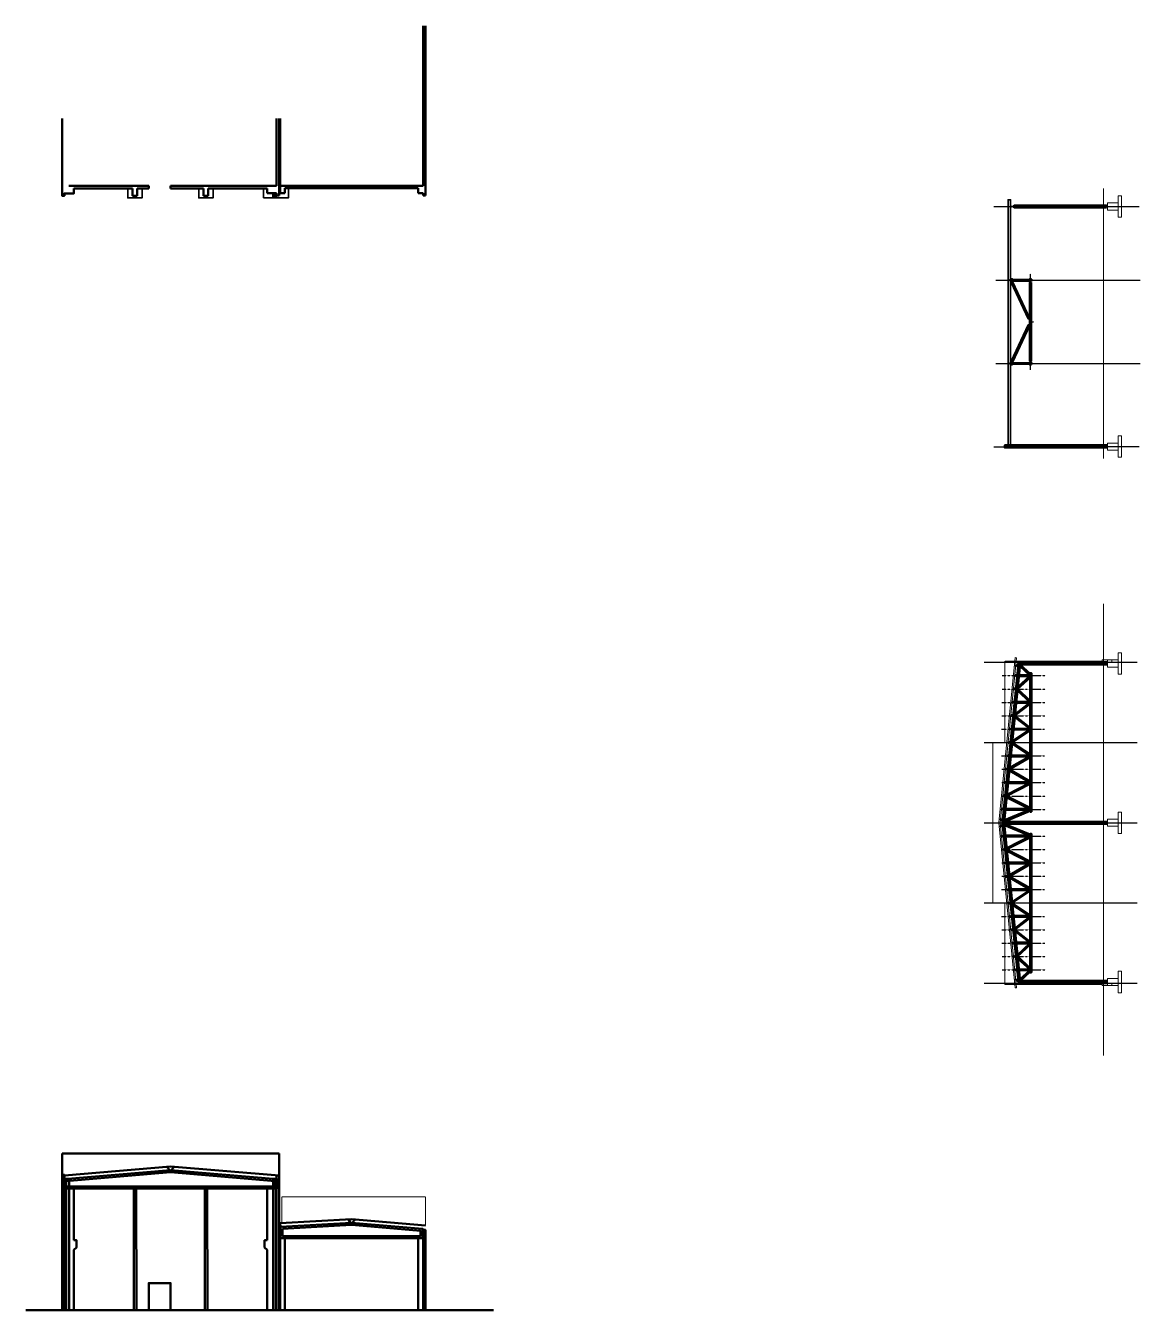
# Model space of a CAD drawing. Header units: millimetres. Extents: x 1117013 to 3394463, y -717780 to -102922.
# Drawn here: x 1117013 to 1210739, y -372197 to -264116 of the extents above; entities that cross this region are included whole.
import ezdxf

# ---------------------------------------------------------------- set-up
doc = ezdxf.new("R2010")
doc.units = ezdxf.units.MM
for name, pattern in [('невидимая', [3.65, 2.5, -1.15]), ('осевая', [18.05, 14.6, -1.15, 1.15, -1.15]), ('ОСЕВАЯ2', [28.575, 19.05, -3.175, 3.175, -3.175])]:
    doc.linetypes.add(name, pattern=pattern)
for name, color, linetype, lineweight in [('!__оси2', 4, 'ОСЕВАЯ2', 25), ('0001-Основная толстая', 7, 'Continuous', 50), ('0002-Основная тонкая 0.35', 8, 'Continuous', 35), ('0003-Основная тонкая 0.13', 9, 'Continuous', 13), ('0004-Осевая', 4, 'осевая', 25), ('0006-Невидимый контур', 8, 'невидимая', 13), ('01-Основная толстая', 7, 'Continuous', 50), ('02-Основная тонкая 0.35', 8, 'Continuous', 35), ('СО_50_фермы', 7, 'Continuous', 50)]:
    doc.layers.add(name, color=color, linetype=linetype, lineweight=lineweight)

# ---------------------------------------------------------------- blocks, each defined once
blk = doc.blocks.new('APF110500')
for p, q in [((-62, 236), (-62, 248)), ((-62, 248), (62, 248)), ((-18, 236), (-62, 236)), ((-62, 0), (-62, 12)), ((-62, 12), (-18, 12)), ((62, 0), (-62, 0)), ((-6, 24), (-6, 224)), ((6, 24), (6, 224)), ((62, 236), (18, 236)), ((18, 12), (62, 12)), ((62, 248), (62, 236)), ((62, 12), (62, 0))]:
    blk.add_line(p, q)
for centre, start, end in [((-18, 224), 0, 90), ((-18, 24), 270, 0), ((18, 224), 90, 180), ((18, 24), 180, 270)]:
    blk.add_arc(centre, 12, start, end)
blk.add_point((0, 124))
blk = doc.blocks.new('CF411500')
for p, q in [((0, 0), (0, 200)), ((0, 200), (76, 200)), ((76, 0), (0, 0)), ((12, 21.5), (12, 178.5)), ((72, 188), (21.5, 188)), ((72, 12), (21.5, 12)), ((76, 200), (76, 192)), ((76, 8), (76, 0))]:
    blk.add_line(p, q)
for centre, radius, start, end in [((21.5, 178.5), 9.5, 90, 180), ((21.5, 21.5), 9.5, 180, 270), ((72, 192), 4, 270, 0), ((72, 8), 4, 0, 90)]:
    blk.add_arc(centre, radius, start, end)
blk = doc.blocks.new('FF835500')
for p, q in [((4, 140), (0, 140)), ((0, 140), (0, 0)), ((0, 0), (90, 0)), ((8, 20), (8, 136)), ((86, 8), (20, 8)), ((90, 4), (90, 0))]:
    blk.add_line(p, q)
for centre, radius, start, end in [((4, 136), 4, 0, 90), ((20, 20), 12, 180, 270), ((86, 4), 4, 0, 90)]:
    blk.add_arc(centre, radius, start, end)

msp = doc.modelspace()

# ---------------------------------------------------------------- linework, layer by layer
at = {"layer": '!__оси2'}
for points in [[(1199131.8888, -318800.8916), (1202744.9401, -318800.8916)], [(1199131.8888, -319925.8916), (1202744.9401, -319925.8916)], [(1199103.1953, -321050.8916), (1202716.2466, -321050.8916)], [(1199103.1953, -322175.8916), (1202716.2466, -322175.8916)], [(1199074.5017, -323300.8916), (1202687.553, -323300.8916)], [(1199074.5017, -325550.8916), (1202687.553, -325550.8916)], [(1199103.1953, -326675.8916), (1202716.2466, -326675.8916)], [(1199103.1953, -327800.8916), (1202716.2466, -327800.8916)], [(1199131.8888, -328925.8916), (1202744.9401, -328925.8916)], [(1199131.8888, -330050.8916), (1202744.9401, -330050.8916)], [(1199131.8888, -332300.8916), (1202744.9401, -332300.8916)], [(1199131.8888, -333425.8916), (1202744.9401, -333425.8916)], [(1199103.1953, -334550.8916), (1202716.2466, -334550.8916)], [(1199103.1953, -335675.8916), (1202716.2466, -335675.8916)], [(1199074.5017, -336800.8916), (1202687.553, -336800.8916)], [(1199074.5017, -339050.8916), (1202687.553, -339050.8916)], [(1199103.1953, -340175.8916), (1202716.2466, -340175.8916)], [(1199103.1953, -341300.8916), (1202716.2466, -341300.8916)], [(1199131.8888, -342425.8916), (1202744.9401, -342425.8916)], [(1199131.8888, -343550.8916), (1202744.9401, -343550.8916)]]:
    msp.add_lwpolyline(points, dxfattribs=at)
at = {"layer": '0001-Основная толстая'}
for p, q in [((1150423.2357, -277586.1778), (1150423.2357, -264116.1778)), ((1150623.2357, -264116.1778), (1150623.2357, -278396.1778)), ((1138113.2357, -277576.1778), (1138113.2357, -271921.7815)), ((1138313.2357, -278216.1778), (1138313.2357, -271921.7815)), ((1138403.2357, -278216.1778), (1138403.2357, -271921.7815)), ((1127353.2357, -277576.1778), (1120653.2357, -277576.1778)), ((1127353.2357, -277806.1778), (1127353.2357, -277576.1778)), ((1129193.2357, -277806.1778), (1129193.2357, -277576.1778)), ((1129193.2357, -277576.1778), (1138113.2357, -277576.1778)), ((1150423.2357, -277586.1778), (1138403.2357, -277586.1778)), ((1125993.2357, -277806.1778), (1121073.2357, -277806.1778)), ((1125993.2357, -278426.1778), (1125993.2357, -277806.1778)), ((1126393.2357, -278426.1778), (1125993.2357, -278426.1778)), ((1127353.2357, -277806.1778), (1126393.2357, -277806.1778)), ((1126393.2357, -277806.1778), (1126393.2357, -278426.1778)), ((1131963.2357, -277806.1778), (1129193.2357, -277806.1778)), ((1131963.2357, -278426.1778), (1131963.2357, -277806.1778)), ((1132363.2357, -278426.1778), (1131963.2357, -278426.1778)), ((1137313.2357, -277806.1778), (1132363.2357, -277806.1778)), ((1132363.2357, -277806.1778), (1132363.2357, -278426.1778)), ((1137313.2357, -278216.1778), (1137313.2357, -277806.1778)), ((1138113.2357, -278216.1778), (1137313.2357, -278216.1778)), ((1138113.2357, -278416.1778), (1138113.2357, -278216.1778)), ((1138313.2357, -278416.1778), (1138113.2357, -278416.1778)), ((1138313.2357, -278216.1778), (1138313.2357, -278416.1778)), ((1138813.2357, -278216.1778), (1138403.2357, -278216.1778)), ((1150013.2357, -277786.1778), (1138813.2357, -277786.1778)), ((1138813.2357, -277786.1778), (1138813.2357, -278216.1778)), ((1150013.2357, -278196.1778), (1150013.2357, -277786.1778)), ((1150423.2357, -278196.1778), (1150013.2357, -278196.1778)), ((1150423.2357, -278396.1778), (1150423.2357, -278196.1778)), ((1150623.2357, -278396.1778), (1150423.2357, -278396.1778)), ((1120073.143, -360809.9165), (1120073.143, -359009.9165)), ((1120073.143, -359009.9165), (1138313.2357, -359009.9165)), ((1129185.9117, -360105.8135), (1120273.143, -360850.6131)), ((1128915.5769, -360128.4041), (1129102.1749, -360413.8567)), ((1138313.2357, -360868.5425), (1129185.9117, -360105.8135)), ((1129478.626, -360130.2944), (1129281.5946, -360414.8549)), ((1121073.2357, -366306.2494), (1121073.2357, -361946.8592)), ((1137313.2357, -366306.2494), (1137313.2357, -361946.8592)), ((1144417.2422, -364536.1459), (1138403.2357, -364878.3655)), ((1138403.2357, -364878.3655), (1138438.2357, -365176.8592)), ((1144149.0095, -364551.4093), (1144338.3897, -364841.1182)), ((1150623.2357, -365055.4759), (1144417.2422, -364536.1459)), ((1144684.973, -364558.5501), (1144487.9416, -364843.1107))]:
    msp.add_line(p, q, dxfattribs=at)
at = {"layer": '0001-Основная толстая', "color": 2}
for p, q in [((1137818.2357, -372196.8592), (1137818.2357, -361129.7608)), ((1137818.2357, -361129.7608), (1138058.2357, -361129.7608)), ((1138058.2357, -372196.8592), (1138058.2357, -361129.7608))]:
    msp.add_line(p, q, dxfattribs=at)
at = {"layer": '0001-Основная толстая'}
for points in [[(1121073.2357, -277806.1778), (1121073.2357, -278226.1778), (1120273.2357, -278226.1778), (1120273.2357, -278426.1778), (1120073.143, -278426.174), (1120073.143, -271925.663)], [(1137818.2357, -278526.1778), (1138058.2357, -278526.1778), (1138058.2357, -278346.1778), (1137818.2357, -278346.1778), (1137818.2357, -278526.1778)], [(1207903.2388, -279410.4773), (1200125.1873, -279410.4773), (1200125.1873, -279250.4773), (1207903.2388, -279250.4773), (1207903.2388, -279410.4773)], [(1199998.9686, -285616.1778), (1199998.9686, -285456.1778), (1199825.8423, -285456.1778), (1199825.8423, -285616.1778), (1199998.9686, -285616.1778)], [(1199998.9686, -285496.1778), (1201414.2161, -285496.1778)], [(1199998.9686, -285576.1778), (1201414.2161, -285576.1778)], [(1201587.3423, -285616.1778), (1201587.3423, -285456.1778), (1201414.2161, -285456.1778), (1201414.2161, -285616.1778), (1201587.3423, -285616.1778)], [(1199998.9686, -292616.1778), (1199998.9686, -292456.1778), (1199825.8423, -292456.1778), (1199825.8423, -292616.1778), (1199998.9686, -292616.1778)], [(1199998.9686, -292496.1778), (1201414.2161, -292496.1778)], [(1199998.9686, -292576.1778), (1201414.2161, -292576.1778)], [(1201587.3423, -292616.1778), (1201587.3423, -292456.1778), (1201414.2161, -292456.1778), (1201414.2161, -292616.1778), (1201587.3423, -292616.1778)], [(1207916.7846, -299610.4922), (1199336.7846, -299610.4922), (1199336.7846, -299410.4922), (1207916.7846, -299410.4922), (1207916.7846, -299610.4922)], [(1207917.3423, -317875.8916), (1200718.0406, -317875.8916), (1200718.0406, -317675.8916), (1207917.3423, -317675.8916), (1207917.3423, -317875.8916)], [(1200391.7236, -319910.8916), (1200450.8732, -319910.8916)], [(1200391.7236, -319940.8916), (1200450.8732, -319940.8916)], [(1200166.7236, -322160.8916), (1200225.8732, -322160.8916)], [(1200166.7236, -322190.8916), (1200225.8732, -322190.8916)], [(1199941.7236, -324410.8916), (1200000.8732, -324410.8916)], [(1199941.7236, -324440.8916), (1200000.8732, -324440.8916)], [(1201467.3423, -325535.8916), (1201391.6229, -325535.8916)], [(1201467.3423, -325565.8916), (1201391.6229, -325565.8916)], [(1199716.7236, -326660.8916), (1199775.8732, -326660.8916)], [(1199716.7236, -326690.8916), (1199775.8732, -326690.8916)], [(1199491.7236, -328910.8916), (1199550.8732, -328910.8916)], [(1199491.7236, -328940.8916), (1199550.8732, -328940.8916)], [(1199385.5406, -331255.8916), (1199365.5406, -331255.8916), (1199365.5406, -331095.8916), (1199385.5406, -331095.8916)], [(1207917.3423, -331255.8916), (1199385.5406, -331255.8916), (1199385.5406, -331095.8916), (1207917.3423, -331095.8916), (1207917.3423, -331255.8916)], [(1201467.3423, -332285.8916), (1201391.6229, -332285.8916)], [(1201467.3423, -332315.8916), (1201391.6229, -332315.8916)], [(1199491.7236, -333410.8916), (1199550.8732, -333410.8916)], [(1199491.7236, -333440.8916), (1199550.8732, -333440.8916)], [(1201467.3423, -334535.8916), (1201391.6229, -334535.8916)], [(1201467.3423, -334565.8916), (1201391.6229, -334565.8916)], [(1199716.7236, -335660.8916), (1199775.8732, -335660.8916)], [(1199716.7236, -335690.8916), (1199775.8732, -335690.8916)], [(1199941.7236, -337910.8916), (1200000.8732, -337910.8916)], [(1199941.7236, -337940.8916), (1200000.8732, -337940.8916)], [(1201467.3423, -339035.8916), (1201391.6229, -339035.8916)], [(1201467.3423, -339065.8916), (1201391.6229, -339065.8916)], [(1200166.7236, -340160.8916), (1200225.8732, -340160.8916)], [(1200166.7236, -340190.8916), (1200225.8732, -340190.8916)], [(1201467.3423, -341285.8916), (1201391.6229, -341285.8916)], [(1201467.3423, -341315.8916), (1201391.6229, -341315.8916)], [(1207917.3423, -344675.8916), (1200718.0406, -344675.8916), (1200718.0406, -344475.8916), (1207917.3423, -344475.8916), (1207917.3423, -344675.8916)], [(1138313.2357, -360868.5425), (1138313.2357, -359009.9165)], [(1120273.143, -372196.8592), (1120273.143, -360809.9165), (1120073.143, -360809.9165), (1120073.143, -372196.8592), (1120273.143, -372196.8592)], [(1120210.9117, -361156.8592), (1120210.9117, -361946.8592), (1138160.9117, -361946.8592), (1138160.9117, -361156.8592), (1129185.9117, -360406.8592), (1120210.9117, -361156.8592)], [(1138313.2357, -360868.5425), (1138113.2357, -360851.8294)], [(1138113.2357, -360851.8294), (1138113.2357, -372196.8592), (1138313.2357, -372196.8592)], [(1138313.2357, -360868.5425), (1138313.2357, -372196.8592)], [(1120413.2826, -361946.8816), (1120273.2826, -361946.8816)], [(1137818.2357, -361946.8592), (1120653.2826, -361946.8592)], [(1138438.2357, -365176.8592), (1138438.2357, -366126.8592), (1150388.2357, -366126.8592), (1150388.2357, -365336.8592), (1144413.2357, -364836.8592), (1138438.2357, -365176.8592)], [(1121073.2357, -372196.8592), (1121073.2357, -367118.3814), (1121285.3677, -366906.2494), (1121285.3677, -366306.2494), (1121073.2357, -366306.2494)], [(1137313.2357, -372196.8592), (1137313.2357, -367118.3814), (1137101.1036, -366906.2494), (1137101.1036, -366306.2494), (1137313.2357, -366306.2494)], [(1138403.2357, -372196.8592), (1138403.2357, -366126.8592)], [(1138403.2357, -366126.8592), (1138813.2357, -366126.8592), (1138813.2357, -372196.8592)], [(1150423.2357, -366126.8592), (1138403.2357, -366126.8592)], [(1150013.2357, -372196.8592), (1150013.2357, -366126.8592), (1150423.2357, -366126.8592), (1150423.2357, -372196.8592), (1150013.2357, -372196.8592)], [(1150423.2357, -372196.8592), (1150623.2357, -372143.2693), (1150623.2357, -365438.7614), (1150423.2357, -365438.7614), (1150423.2357, -366126.8592)], [(1150623.2357, -372196.8592), (1150623.2357, -365438.7614)], [(1129193.2357, -372196.8592), (1129193.2357, -369906.8592), (1127353.2357, -369906.8592), (1127353.2357, -372196.8592)], [(1117012.6529, -372196.8592), (1156358.2224, -372196.8592)]]:
    msp.add_lwpolyline(points, dxfattribs=at)
for points in [[(1199917.0141, -285717.4164), (1199989.5776, -285683.7334), (1201408.8857, -288741.3606), (1201336.3222, -288775.0435)], [(1201450.7792, -292342.3175), (1201550.7792, -292342.3175), (1201550.7792, -285726.3447), (1201450.7792, -285726.3447)], [(1199917.0141, -292351.2458), (1199989.5776, -292384.9288), (1201408.8857, -289327.3016), (1201336.3222, -289293.6186)], [(1120390.9117, -361322.4448), (1120390.9117, -361766.8592), (1137980.9117, -361766.8592), (1137980.9117, -361322.4448), (1129185.9117, -360587.4865)], [(1126116.0381, -372196.8592), (1126316.0381, -372196.8592), (1126293.2357, -361946.8592), (1126093.2357, -361946.8592)], [(1132086.0381, -372196.8592), (1132286.0381, -372196.8592), (1132263.2357, -361946.8592), (1132063.2357, -361946.8592)], [(1138618.2357, -365346.9077), (1138618.2357, -365946.8592), (1150208.2357, -365946.8592), (1150208.2357, -365502.4255), (1144410.8318, -365017.2871)]]:
    msp.add_lwpolyline(points, close=True, dxfattribs=at)
at = {"layer": '0001-Основная толстая', "color": 2}
msp.add_lwpolyline([(1120653.8903, -372196.8592), (1120655.1891, -361129.7608), (1120415.1891, -361129.7608), (1120413.8903, -372196.8592), (1120653.8903, -372196.8592)], dxfattribs=at)
at = {"layer": '0002-Основная тонкая 0.35'}
for points in [[(1199625.8423, -299410.4922), (1199625.8423, -278764.7366), (1199825.8423, -278764.7366), (1199825.8423, -299410.4922), (1199625.8423, -299410.4922)], [(1200125.1873, -279250.4773), (1200125.1873, -279410.4773), (1200105.1873, -279410.4773), (1200105.1873, -279250.4773), (1200125.1873, -279250.4773)], [(1199625.8423, -285536.1778), (1199825.8423, -285536.1778)], [(1199625.8423, -292536.1778), (1199825.8423, -292536.1778)], [(1200477.0273, -317770.8916), (1200477.0273, -317750.8916), (1200678.0406, -317675.8916)], [(1200663.5614, -317770.8916), (1200698.0406, -317748.7235)], [(1200698.0406, -317675.8916), (1200678.0406, -317675.8916)], [(1200718.0406, -317675.8916), (1200718.0406, -317875.8916), (1200698.0406, -317875.8916), (1200698.0406, -317675.8916), (1200718.0406, -317675.8916)], [(1200477.0273, -317770.8916), (1200698.0406, -317770.8916), (1200698.0406, -317780.8916), (1200477.0273, -317780.8916), (1200477.0273, -317770.8916)], [(1200718.0406, -317770.8916), (1200918.0406, -317770.8916), (1200918.0406, -317780.8916), (1200718.0406, -317780.8916), (1200718.0406, -317770.8916)], [(1199142.9682, -331180.8916), (1199365.5406, -331180.8916), (1199365.5406, -331170.8916), (1199142.9682, -331170.8916), (1199142.9682, -331180.8916)], [(1199385.5406, -331180.8916), (1199585.5406, -331180.8916), (1199585.5406, -331170.8916), (1199385.5406, -331170.8916), (1199385.5406, -331180.8916)], [(1200477.0273, -344580.8916), (1200698.0406, -344580.8916), (1200698.0406, -344570.8916), (1200477.0273, -344570.8916), (1200477.0273, -344580.8916)], [(1200477.0273, -344580.8916), (1200477.0273, -344600.8916), (1200678.0406, -344675.8916)], [(1200663.5614, -344580.8916), (1200698.0406, -344603.0597)], [(1200698.0406, -344675.8916), (1200678.0406, -344675.8916)], [(1200718.0406, -344675.8916), (1200718.0406, -344475.8916), (1200698.0406, -344475.8916), (1200698.0406, -344675.8916), (1200718.0406, -344675.8916)], [(1200718.0406, -344580.8916), (1200918.0406, -344580.8916), (1200918.0406, -344570.8916), (1200718.0406, -344570.8916), (1200718.0406, -344580.8916)]]:
    msp.add_lwpolyline(points, dxfattribs=at)
at = {"layer": '0003-Основная тонкая 0.13'}
for p, q in [((1207637.3423, -277800.4201), (1207637.3423, -300528.5945)), ((1207637.3423, -312759.1066), (1207637.3423, -350760.1301))]:
    msp.add_line(p, q, dxfattribs=at)
for points in [[(1208867.3423, -280230.5463), (1208867.3423, -278430.5463), (1209167.3423, -278430.5463), (1209167.3423, -280230.5463), (1208867.3423, -280230.5463)], [(1207967.3423, -279630.5463), (1207967.3423, -279030.5463), (1208867.3423, -279030.5463), (1208867.3423, -279630.5463), (1207967.3423, -279630.5463)], [(1207967.3423, -299830.5463), (1207967.3423, -299230.5463), (1208867.3423, -299230.5463), (1208867.3423, -299830.5463), (1207967.3423, -299830.5463)], [(1208867.3423, -300430.5463), (1208867.3423, -298630.5463), (1209167.3423, -298630.5463), (1209167.3423, -300430.5463), (1208867.3423, -300430.5463)], [(1200338.6508, -317287.832), (1200219.2463, -317275.8916), (1198830.4404, -331163.9511), (1198949.8448, -331175.8916), (1200338.6508, -317287.832)], [(1201537.3423, -317575.8916), (1200337.3423, -317575.8916), (1200337.3423, -317675.8916), (1201537.3423, -317675.8916), (1201537.3423, -317575.8916)], [(1202737.3423, -317575.8916), (1201537.3423, -317575.8916), (1201537.3423, -317675.8916), (1202737.3423, -317675.8916), (1202737.3423, -317575.8916)], [(1203937.3423, -317575.8916), (1202737.3423, -317575.8916), (1202737.3423, -317675.8916), (1203937.3423, -317675.8916), (1203937.3423, -317575.8916)], [(1205137.3423, -317575.8916), (1203937.3423, -317575.8916), (1203937.3423, -317675.8916), (1205137.3423, -317675.8916), (1205137.3423, -317575.8916)], [(1206337.3423, -317575.8916), (1205137.3423, -317575.8916), (1205137.3423, -317675.8916), (1206337.3423, -317675.8916), (1206337.3423, -317575.8916)], [(1207537.3423, -317575.8916), (1206337.3423, -317575.8916), (1206337.3423, -317675.8916), (1207537.3423, -317675.8916), (1207537.3423, -317575.8916)], [(1207967.3423, -317475.8916), (1207967.3423, -318075.8916), (1208867.3423, -318075.8916), (1208867.3423, -317475.8916), (1207967.3423, -317475.8916)], [(1208867.3423, -316875.8916), (1208867.3423, -318675.8916), (1209167.3423, -318675.8916), (1209167.3423, -316875.8916), (1208867.3423, -316875.8916)], [(1208867.3423, -332075.8916), (1208867.3423, -330275.8916), (1209167.3423, -330275.8916), (1209167.3423, -332075.8916), (1208867.3423, -332075.8916)], [(1200338.6508, -345063.9511), (1200219.2463, -345075.8916), (1198830.4404, -331187.832), (1198949.8448, -331175.8916), (1200338.6508, -345063.9511)], [(1207967.3423, -331475.8916), (1207967.3423, -330875.8916), (1208867.3423, -330875.8916), (1208867.3423, -331475.8916), (1207967.3423, -331475.8916)], [(1208867.3423, -345475.8916), (1208867.3423, -343675.8916), (1209167.3423, -343675.8916), (1209167.3423, -345475.8916), (1208867.3423, -345475.8916)], [(1201537.3423, -344775.8916), (1200337.3423, -344775.8916), (1200337.3423, -344675.8916), (1201537.3423, -344675.8916), (1201537.3423, -344775.8916)], [(1202737.3423, -344775.8916), (1201537.3423, -344775.8916), (1201537.3423, -344675.8916), (1202737.3423, -344675.8916), (1202737.3423, -344775.8916)], [(1203937.3423, -344775.8916), (1202737.3423, -344775.8916), (1202737.3423, -344675.8916), (1203937.3423, -344675.8916), (1203937.3423, -344775.8916)], [(1205137.3423, -344775.8916), (1203937.3423, -344775.8916), (1203937.3423, -344675.8916), (1205137.3423, -344675.8916), (1205137.3423, -344775.8916)], [(1206337.3423, -344775.8916), (1205137.3423, -344775.8916), (1205137.3423, -344675.8916), (1206337.3423, -344675.8916), (1206337.3423, -344775.8916)], [(1207537.3423, -344775.8916), (1206337.3423, -344775.8916), (1206337.3423, -344675.8916), (1207537.3423, -344675.8916), (1207537.3423, -344775.8916)], [(1207967.3423, -344875.8916), (1207967.3423, -344275.8916), (1208867.3423, -344275.8916), (1208867.3423, -344875.8916), (1207967.3423, -344875.8916)]]:
    msp.add_lwpolyline(points, dxfattribs=at)
for points in [[(1207537.3423, -317675.8916), (1208337.3423, -317675.8916), (1208337.3423, -317475.8916), (1207537.3423, -317475.8916)], [(1207537.3423, -344675.8916), (1208337.3423, -344675.8916), (1208337.3423, -344875.8916), (1207537.3423, -344875.8916)]]:
    msp.add_lwpolyline(points, close=True, dxfattribs=at)
at = {"layer": '0004-Осевая'}
for points in [[(1198417.3406, -279336.1778), (1210645.9509, -279328.9667)], [(1201500.7792, -293073.0586), (1201500.7792, -285000.578)], [(1198591.7379, -285536.1778), (1210738.9818, -285536.1778)], [(1201500.7792, -289036.8183), (1199912.4055, -285616.1778)], [(1201500.7792, -289034.3311), (1199912.4055, -292456.1778)], [(1201450.7792, -289034.3311), (1201789.9919, -289034.3311)], [(1198591.7379, -292536.1778), (1210738.9818, -292536.1778)], [(1198417.3406, -299536.1778), (1210645.9509, -299528.9667)], [(1197614.0586, -317675.8916), (1210477.876, -317675.8916)], [(1197614.0586, -324425.8916), (1210477.876, -324425.8916)], [(1197614.0586, -331175.8916), (1210477.876, -331175.8916)], [(1197614.0586, -337925.8916), (1210477.876, -337925.8916)], [(1197614.0586, -344675.8916), (1210477.876, -344675.8916)]]:
    msp.add_lwpolyline(points, dxfattribs=at)
at = {"layer": '0006-Невидимый контур'}
for p, q in [((1138541.5586, -362645.6376), (1138541.5586, -364870.4944)), ((1138541.5586, -362645.6376), (1150623.2357, -362645.6376)), ((1150623.2357, -362645.6376), (1150623.2357, -365055.4759))]:
    msp.add_line(p, q, dxfattribs=at)
for points in [[(1150623.2357, -276946.1778), (1150423.2357, -276946.1778)], [(1200337.3423, -344775.8916), (1199337.3423, -344775.8916), (1199337.3423, -337925.8916), (1198337.3423, -337925.8916), (1198337.3423, -331175.8916), (1198337.3423, -324425.8916), (1199337.3423, -324425.8916), (1199337.3423, -317575.8916), (1200337.3423, -317575.8916)]]:
    msp.add_lwpolyline(points, dxfattribs=at)
at = {"layer": '01-Основная толстая'}
for p, q in [((1200362.796, -318790.2971), (1200382.5791, -318778.1246)), ((1200447.8406, -317939.8504), (1200467.6238, -317927.678)), ((1200250.296, -319915.2971), (1200270.0791, -319903.1246)), ((1200137.796, -321040.2971), (1200157.5791, -321028.1246)), ((1200025.296, -322165.2971), (1200045.0791, -322153.1246)), ((1199912.796, -323290.2971), (1199932.5791, -323278.1246)), ((1199800.296, -324415.2971), (1199820.0791, -324403.1246)), ((1199687.796, -325540.2971), (1199707.5791, -325528.1246)), ((1199575.296, -326665.2971), (1199595.0791, -326653.1246)), ((1199462.796, -327790.2971), (1199482.5791, -327778.1246)), ((1199350.296, -328915.2971), (1199370.0791, -328903.1246)), ((1199237.796, -330040.2971), (1199257.5791, -330028.1246)), ((1199147.6046, -330942.2102), (1199164.5857, -330958.059)), ((1199147.6046, -330942.2102), (1199164.5857, -330958.059)), ((1199147.6046, -331409.573), (1199164.5857, -331393.7241)), ((1199237.796, -332311.4861), (1199257.5791, -332323.6585)), ((1199350.296, -333436.4861), (1199370.0791, -333448.6585)), ((1199462.796, -334561.4861), (1199482.5791, -334573.6585)), ((1199575.296, -335686.4861), (1199595.0791, -335698.6585)), ((1199687.796, -336811.4861), (1199707.5791, -336823.6585)), ((1199800.296, -337936.4861), (1199820.0791, -337948.6585)), ((1199912.796, -339061.4861), (1199932.5791, -339073.6585)), ((1200025.296, -340186.4861), (1200045.0791, -340198.6585)), ((1200137.796, -341311.4861), (1200157.5791, -341323.6585)), ((1200250.296, -342436.4861), (1200270.0791, -342448.6585)), ((1200362.796, -343561.4861), (1200382.5791, -343573.6585)), ((1200447.8406, -344411.9328), (1200467.6238, -344424.1052))]:
    msp.add_line(p, q, dxfattribs=at)
at = {"layer": '02-Основная тонкая 0.35'}
for points in [[(1125593.2357, -277806.1778), (1125593.2357, -278606.1778), (1126793.2357, -278606.1778), (1126793.2357, -277806.1778)], [(1131563.2357, -277806.1778), (1131563.2357, -278606.1778), (1132763.2357, -278606.1778), (1132763.2357, -277806.1778)], [(1137013.2357, -277806.1778), (1137013.2357, -278586.1778), (1139113.2357, -278586.1778), (1139113.2357, -277786.1778)]]:
    msp.add_lwpolyline(points, dxfattribs=at)
at = {"layer": 'СО_50_фермы'}
for points in [[(1200487.3423, -317810.8916), (1199154.8423, -331135.8916)], [(1200628.0406, -317810.8916), (1199295.5406, -331135.8916)], [(1200269.8568, -318781.0031), (1200271.8383, -318761.1015)], [(1200271.8383, -318761.1015), (1200368.7356, -318724.2245)], [(1200354.9015, -317930.5565), (1200356.883, -317910.6549)], [(1200356.883, -317910.6549), (1200453.7803, -317873.7779)], [(1200387.7795, -318726.1206), (1200368.7356, -318724.2245)], [(1200432.9548, -319761.7491), (1201467.3423, -318815.8916)], [(1200472.8242, -317875.6739), (1200453.7803, -317873.7779)], [(1200489.3423, -317790.8916), (1200698.0406, -317790.8916), (1200698.0406, -317810.8916), (1200477.0273, -317810.8916), (1200477.0273, -317790.8916), (1200489.3423, -317790.8916)], [(1200610.5283, -317986.0141), (1201467.3423, -318785.8916)], [(1200623.0406, -317860.8916), (1201467.3423, -318649.0883)], [(1201408.2704, -318740.8916), (1201408.2704, -318860.8916), (1201416.2704, -318860.8916), (1201416.2704, -318740.8916), (1201408.2704, -318740.8916)], [(1201467.3423, -330244.3796), (1201467.3423, -318579.0883), (1201587.3423, -318579.0883), (1201587.3423, -330244.3796), (1201467.3423, -330244.3796)], [(1200157.3568, -319906.0031), (1200159.3383, -319886.1015)], [(1200159.3383, -319886.1015), (1200256.2356, -319849.2245)], [(1200275.2795, -319851.1206), (1200256.2356, -319849.2245)], [(1200418.0406, -319910.8916), (1201467.3423, -318951.3963)], [(1200046.8383, -321011.1015), (1200143.7356, -320974.2245)], [(1200162.7795, -320976.1206), (1200143.7356, -320974.2245)], [(1200405.0191, -320041.1069), (1201467.3423, -321035.8916)], [(1200415.0406, -319940.8916), (1201467.3423, -320926.2919)], [(1201399.6751, -320981.0332), (1201399.6751, -321110.8916), (1201407.6751, -321110.8916), (1201407.6751, -320981.0332), (1201399.6751, -320981.0332)], [(1200044.8568, -321031.0031), (1200046.8383, -321011.1015)], [(1200193.0406, -322160.8916), (1201467.3423, -321167.3344)], [(1200204.0427, -322050.8706), (1201467.3423, -321065.8916)], [(1201467.3423, -321035.8916), (1201391.6229, -321035.8916)], [(1201467.3423, -321065.8916), (1201391.6229, -321065.8916)], [(1199932.3568, -322156.0031), (1199934.3383, -322136.1015)], [(1199934.3383, -322136.1015), (1200031.2356, -322099.2245)], [(1200050.2795, -322101.1206), (1200031.2356, -322099.2245)], [(1200180.6365, -322284.9321), (1201467.3421, -323285.8914)], [(1200190.0406, -322190.8916), (1201467.3423, -323184.5355)], [(1199819.8568, -323281.0031), (1199821.8383, -323261.1015)], [(1199821.8383, -323261.1015), (1199918.7356, -323224.2245)], [(1199937.7795, -323226.1206), (1199918.7356, -323224.2245)], [(1199968.0407, -324410.8915), (1201467.3423, -323412.0202)], [(1199978.3396, -324307.9017), (1201467.3423, -323315.8918)], [(1201385.8329, -323240.8916), (1201385.8329, -323360.8916), (1201393.8329, -323360.8916), (1201393.8329, -323240.8916), (1201385.8329, -323240.8916)], [(1201467.3423, -323285.8916), (1201391.6229, -323285.8916)], [(1201467.3423, -323315.8916), (1201391.6229, -323315.8916)], [(1199707.3568, -324406.0031), (1199709.3383, -324386.1015)], [(1199709.3383, -324386.1015), (1199806.2356, -324349.2245)], [(1199825.2795, -324351.1206), (1199806.2356, -324349.2245)], [(1199956.0325, -324530.9729), (1201467.3424, -325535.8916)], [(1199965.0406, -324440.8916), (1201467.3423, -325439.8204)], [(1199594.8568, -325531.0031), (1199596.8383, -325511.1015)], [(1199596.8383, -325511.1015), (1199693.7356, -325474.2245)], [(1199712.7795, -325476.1206), (1199693.7356, -325474.2245)], [(1199743.0406, -326660.8916), (1201467.3423, -325658.429)], [(1199752.8655, -326562.6423), (1201467.3424, -325565.8916)], [(1201380.8848, -325490.8916), (1201380.8848, -325610.8916), (1201388.8848, -325610.8916), (1201388.8848, -325490.8916), (1201380.8848, -325490.8916)], [(1199482.3568, -326656.0031), (1199484.3383, -326636.1015)], [(1199484.3383, -326636.1015), (1199581.2356, -326599.2245)], [(1199600.2795, -326601.1206), (1199581.2356, -326599.2245)], [(1199731.4601, -326776.6964), (1201467.3424, -327785.8916)], [(1199743.0406, -326690.8916), (1201467.3423, -327693.3542)], [(1199369.8568, -327781.0031), (1199371.8383, -327761.1015)], [(1199371.8383, -327761.1015), (1199468.7356, -327724.2245)], [(1199487.7795, -327726.1206), (1199468.7356, -327724.2245)], [(1199518.0406, -328910.8916), (1201467.3423, -327905.8981)], [(1199527.5305, -328815.9924), (1201467.3424, -327815.8916)], [(1201362.4796, -327740.8916), (1201362.4796, -327860.8916), (1201370.4796, -327860.8916), (1201370.4796, -327740.8916), (1201362.4796, -327740.8916)], [(1201467.3423, -327785.8916), (1201391.6229, -327785.8916)], [(1201467.3423, -327815.8916), (1201391.6229, -327815.8916)], [(1199257.3568, -328906.0031), (1199259.3383, -328886.1015)], [(1199259.3383, -328886.1015), (1199356.2356, -328849.2245)], [(1199375.2795, -328851.1206), (1199356.2356, -328849.2245)], [(1199504.3812, -329047.4859), (1201467.3423, -330035.8916)], [(1199515.0406, -328940.8916), (1201467.3423, -329923.93)], [(1199144.8568, -330031.0031), (1199146.8383, -330011.1015)], [(1199146.8383, -330011.1015), (1199243.7356, -329974.2245)], [(1199262.7795, -329976.1206), (1199243.7356, -329974.2245)], [(1199300.5406, -331085.8916), (1201467.3423, -330174.3796)], [(1199311.8658, -330972.6394), (1201467.3423, -330065.8916)], [(1201343.1247, -329990.8916), (1201343.1247, -330110.8916), (1201351.1247, -330110.8916), (1201351.1247, -329990.8916), (1201343.1247, -329990.8916)], [(1201467.3423, -330035.8916), (1201391.6229, -330035.8916)], [(1201467.3423, -330065.8916), (1201391.6229, -330065.8916)], [(1199054.6655, -330932.9163), (1199052.6668, -330952.8162)], [(1199054.6655, -330932.9163), (1199052.6668, -330952.8162)], [(1199052.6668, -330952.8162), (1199140.343, -331008.1505)], [(1199052.6668, -330952.8162), (1199140.343, -331008.1505)], [(1199052.6668, -331398.967), (1199140.343, -331343.6326)], [(1199054.6655, -331418.8669), (1199052.6668, -331398.967)], [(1199159.3853, -331010.0631), (1199140.343, -331008.1505)], [(1199159.3853, -331010.0631), (1199140.343, -331008.1505)], [(1199159.3853, -331341.7201), (1199140.343, -331343.6326)], [(1199142.9682, -331135.8916), (1199295.5406, -331135.8916), (1199365.5406, -331135.8916), (1199365.5406, -331155.8916), (1199142.9682, -331155.8916), (1199142.9682, -331135.8916)], [(1199142.9682, -331215.8916), (1199295.5406, -331215.8916), (1199365.5406, -331215.8916), (1199365.5406, -331195.8916), (1199142.9682, -331195.8916), (1199142.9682, -331215.8916)], [(1200487.3423, -344540.8916), (1199154.8423, -331215.8916)], [(1200628.0406, -344540.8916), (1199295.5406, -331215.8916)], [(1199300.5406, -331265.8916), (1201467.3423, -332177.4036)], [(1199311.8658, -331379.1438), (1201467.3423, -332285.8916)], [(1199144.8568, -332320.78), (1199146.8383, -332340.6816)], [(1199146.8383, -332340.6816), (1199243.7356, -332377.5587)], [(1199262.7795, -332375.6626), (1199243.7356, -332377.5587)], [(1199504.3812, -333304.2973), (1201467.3423, -332315.8916)], [(1199515.0406, -333410.8916), (1201467.3423, -332427.8532)], [(1201343.1247, -332360.8916), (1201343.1247, -332240.8916), (1201351.1247, -332240.8916), (1201351.1247, -332360.8916), (1201343.1247, -332360.8916)], [(1201467.3423, -332107.4036), (1201467.3423, -343772.6948), (1201587.3423, -343772.6948), (1201587.3423, -332107.4036), (1201467.3423, -332107.4036)], [(1199257.3568, -333445.78), (1199259.3383, -333465.6816)], [(1199259.3383, -333465.6816), (1199356.2356, -333502.5587)], [(1199375.2795, -333500.6626), (1199356.2356, -333502.5587)], [(1199518.0406, -333440.8916), (1201467.3423, -334445.8851)], [(1199527.5305, -333535.7908), (1201467.3424, -334535.8916)], [(1199369.8568, -334570.78), (1199371.8383, -334590.6816)], [(1199371.8383, -334590.6816), (1199468.7356, -334627.5587)], [(1199487.7795, -334625.6626), (1199468.7356, -334627.5587)], [(1199731.4601, -335575.0868), (1201467.3424, -334565.8916)], [(1199743.0406, -335660.8916), (1201467.3423, -334658.429)], [(1201362.4796, -334610.8916), (1201362.4796, -334490.8916), (1201370.4796, -334490.8916), (1201370.4796, -334610.8916), (1201362.4796, -334610.8916)], [(1199482.3568, -335695.78), (1199484.3383, -335715.6816)], [(1199484.3383, -335715.6816), (1199581.2356, -335752.5587)], [(1199600.2795, -335750.6626), (1199581.2356, -335752.5587)], [(1199743.0406, -335690.8916), (1201467.3423, -336693.3542)], [(1199752.8655, -335789.1409), (1201467.3424, -336785.8916)], [(1199594.8568, -336820.78), (1199596.8383, -336840.6816)], [(1199596.8383, -336840.6816), (1199693.7356, -336877.5587)], [(1199712.7795, -336875.6626), (1199693.7356, -336877.5587)], [(1199956.0325, -337820.8102), (1201467.3424, -336815.8916)], [(1199965.0406, -337910.8916), (1201467.3423, -336911.9627)], [(1201380.8848, -336860.8916), (1201380.8848, -336740.8916), (1201388.8848, -336740.8916), (1201388.8848, -336860.8916), (1201380.8848, -336860.8916)], [(1201467.3423, -336785.8916), (1201391.6229, -336785.8916)], [(1201467.3423, -336815.8916), (1201391.6229, -336815.8916)], [(1199707.3568, -337945.78), (1199709.3383, -337965.6816)], [(1199709.3383, -337965.6816), (1199806.2356, -338002.5587)], [(1199825.2795, -338000.6626), (1199806.2356, -338002.5587)], [(1199968.0407, -337940.8917), (1201467.3423, -338939.763)], [(1199978.3396, -338043.8814), (1201467.3423, -339035.8914)], [(1199819.8568, -339070.78), (1199821.8383, -339090.6816)], [(1199821.8383, -339090.6816), (1199918.7356, -339127.5587)], [(1199937.7795, -339125.6626), (1199918.7356, -339127.5587)], [(1200180.6365, -340066.8511), (1201467.3421, -339065.8918)], [(1200190.0406, -340160.8916), (1201467.3423, -339167.2477)], [(1201385.8329, -339110.8916), (1201385.8329, -338990.8916), (1201393.8329, -338990.8916), (1201393.8329, -339110.8916), (1201385.8329, -339110.8916)], [(1199932.3568, -340195.78), (1199934.3383, -340215.6816)], [(1199934.3383, -340215.6816), (1200031.2356, -340252.5587)], [(1200050.2795, -340250.6626), (1200031.2356, -340252.5587)], [(1200193.0406, -340190.8916), (1201467.3423, -341184.4488)], [(1200204.0427, -340300.9126), (1201467.3423, -341285.8916)], [(1200044.8568, -341320.78), (1200046.8383, -341340.6816)], [(1200046.8383, -341340.6816), (1200143.7356, -341377.5587)], [(1200162.7795, -341375.6626), (1200143.7356, -341377.5587)], [(1200405.0191, -342310.6763), (1201467.3423, -341315.8916)], [(1200415.0406, -342410.8916), (1201467.3423, -341425.4913)], [(1201399.6751, -341370.75), (1201399.6751, -341240.8916), (1201407.6751, -341240.8916), (1201407.6751, -341370.75), (1201399.6751, -341370.75)], [(1200157.3568, -342445.78), (1200159.3383, -342465.6816)], [(1200159.3383, -342465.6816), (1200256.2356, -342502.5587)], [(1200275.2795, -342500.6626), (1200256.2356, -342502.5587)], [(1200391.7236, -342410.8916), (1200450.8732, -342410.8916)], [(1200391.7236, -342440.8916), (1200450.8732, -342440.8916)], [(1200418.0406, -342440.8916), (1201467.3423, -343400.3869)], [(1200432.9548, -342590.034), (1201467.3423, -343535.8916)], [(1200269.8568, -343570.78), (1200271.8383, -343590.6816)], [(1200271.8383, -343590.6816), (1200368.7356, -343627.5587)], [(1200387.7795, -343625.6626), (1200368.7356, -343627.5587)], [(1200610.5283, -344365.7691), (1201467.3423, -343565.8916)], [(1201408.2704, -343610.8916), (1201408.2704, -343490.8916), (1201416.2704, -343490.8916), (1201416.2704, -343610.8916), (1201408.2704, -343610.8916)], [(1200354.9015, -344421.2267), (1200356.883, -344441.1283)], [(1200356.883, -344441.1283), (1200453.7803, -344478.0053)], [(1200472.8242, -344476.1092), (1200453.7803, -344478.0053)], [(1200489.3423, -344560.8916), (1200698.0406, -344560.8916), (1200698.0406, -344540.8916), (1200477.0273, -344540.8916), (1200477.0273, -344560.8916), (1200489.3423, -344560.8916)], [(1200623.0406, -344490.8916), (1201467.3423, -343702.6948)]]:
    msp.add_lwpolyline(points, dxfattribs=at)
for points in [[(1200533.0406, -318760.8916), (1201408.2704, -318760.8916), (1201408.2704, -318840.8916), (1200525.0406, -318840.8916)], [(1200308.0406, -321010.8916), (1201399.6751, -321010.8916), (1201399.6751, -321090.8916), (1200300.0406, -321090.8916)], [(1200083.0406, -323260.8916), (1201385.8329, -323260.8916), (1201385.8329, -323340.8916), (1200075.0406, -323340.8916)], [(1199858.0406, -325510.8916), (1201380.8848, -325510.8916), (1201380.8848, -325590.8916), (1199850.0406, -325590.8916)], [(1199633.0406, -327760.8916), (1201362.4796, -327760.8916), (1201362.4796, -327840.8916), (1199625.0406, -327840.8916)], [(1199408.0406, -330010.8916), (1201343.1247, -330010.8916), (1201343.1247, -330090.8916), (1199400.0406, -330090.8916)], [(1199408.0406, -332340.8916), (1201343.1247, -332340.8916), (1201343.1247, -332260.8916), (1199400.0406, -332260.8916)], [(1199633.0406, -334590.8916), (1201362.4796, -334590.8916), (1201362.4796, -334510.8916), (1199625.0406, -334510.8916)], [(1199858.0406, -336840.8916), (1201380.8848, -336840.8916), (1201380.8848, -336760.8916), (1199850.0406, -336760.8916)], [(1200083.0406, -339090.8916), (1201385.8329, -339090.8916), (1201385.8329, -339010.8916), (1200075.0406, -339010.8916)], [(1200308.0406, -341340.8916), (1201399.6751, -341340.8916), (1201399.6751, -341260.8916), (1200300.0406, -341260.8916)], [(1200533.0406, -343590.8916), (1201408.2704, -343590.8916), (1201408.2704, -343510.8916), (1200525.0406, -343510.8916)]]:
    msp.add_lwpolyline(points, close=True, dxfattribs=at)

# ---------------------------------------------------------------- block references
at = {"layer": '0001-Основная толстая', "xscale": -1}
for p, rotation in [((1200388.3423, -318800.8916), 84.28940686249058), ((1200473.387, -317950.4449), 84.28940686249058), ((1200275.8423, -319925.8916), 84.28940686249058), ((1200163.3423, -321050.8916), 84.28940686249058), ((1200050.8423, -322175.8916), 84.28940686249058), ((1199938.3423, -323300.8916), 84.28940686249058), ((1199825.8423, -324425.8916), 84.28940686249058), ((1199713.3423, -325550.8916), 84.28940686249058), ((1199600.8423, -326675.8916), 84.28940686249058), ((1199488.3423, -327800.8916), 84.28940686249058), ((1199375.8423, -328925.8916), 84.28940686249058), ((1199263.3423, -330050.8916), 84.28940686249058), ((1199174.7431, -331414.899), 95.71059313760944)]:
    msp.add_blockref('CF411500', p, dxfattribs=dict(at, rotation=rotation))
at = {"layer": '0001-Основная толстая'}
for p, rotation in [((1199174.7431, -330936.8842), 84.28940686239059), ((1199263.3423, -332300.8916), 95.71059313750939), ((1199375.8423, -333425.8916), 95.71059313750939), ((1199488.3423, -334550.8916), 95.71059313750939), ((1199600.8423, -335675.8916), 95.71059313750939), ((1199713.3423, -336800.8916), 95.71059313750939), ((1199825.8423, -337925.8916), 95.71059313750939), ((1199938.3423, -339050.8916), 95.71059313750939), ((1200050.8423, -340175.8916), 95.71059313750939), ((1200163.3423, -341300.8916), 95.71059313750939), ((1200275.8423, -342425.8916), 95.71059313750939), ((1200388.3423, -343550.8916), 95.71059313750939), ((1200473.387, -344401.3382), 95.71059313750939)]:
    msp.add_blockref('CF411500', p, dxfattribs=dict(at, rotation=rotation))
at = {"layer": '0002-Основная тонкая 0.35', "rotation": 90}
for p in [(1200073.8423, -279332.4767), (1200073.8423, -299532.4752)]:
    msp.add_blockref('APF110500', p, dxfattribs=at)
at = {"layer": 'СО_50_фермы'}
for p, rotation in [((1200388.3423, -318800.8916), 84.28940686316419), ((1200473.387, -317950.4449), 84.28940686316419), ((1200275.8423, -319925.8916), 84.28940686316419), ((1200163.3423, -321050.8916), 84.28940686316419), ((1200050.8423, -322175.8916), 84.28940686316419), ((1199938.3423, -323300.8916), 84.28940686316419), ((1199825.8423, -324425.8916), 84.28940686316419), ((1199713.3423, -325550.8916), 84.28940686316419), ((1199600.8423, -326675.8916), 84.28940686316419), ((1199488.3423, -327800.8916), 84.28940686316419), ((1199375.8423, -328925.8916), 84.28940686316419), ((1199263.3423, -330050.8916), 84.28940686316419), ((1199174.7431, -331414.899), 95.71059313828296)]:
    msp.add_blockref('FF835500', p, dxfattribs=dict(at, rotation=rotation))
at = {"layer": 'СО_50_фермы', "xscale": -1}
for p, rotation in [((1199174.7431, -330936.8842), 84.28940686171703), ((1199263.3423, -332300.8916), 95.7105931368358), ((1199375.8423, -333425.8916), 95.7105931368358), ((1199488.3423, -334550.8916), 95.7105931368358), ((1199600.8423, -335675.8916), 95.7105931368358), ((1199713.3423, -336800.8916), 95.7105931368358), ((1199825.8423, -337925.8916), 95.7105931368358), ((1199938.3423, -339050.8916), 95.7105931368358), ((1200050.8423, -340175.8916), 95.7105931368358), ((1200163.3423, -341300.8916), 95.7105931368358), ((1200275.8423, -342425.8916), 95.7105931368358), ((1200388.3423, -343550.8916), 95.7105931368358), ((1200473.387, -344401.3382), 95.7105931368358)]:
    msp.add_blockref('FF835500', p, dxfattribs=dict(at, rotation=rotation))

doc.saveas('drawing.dxf')
